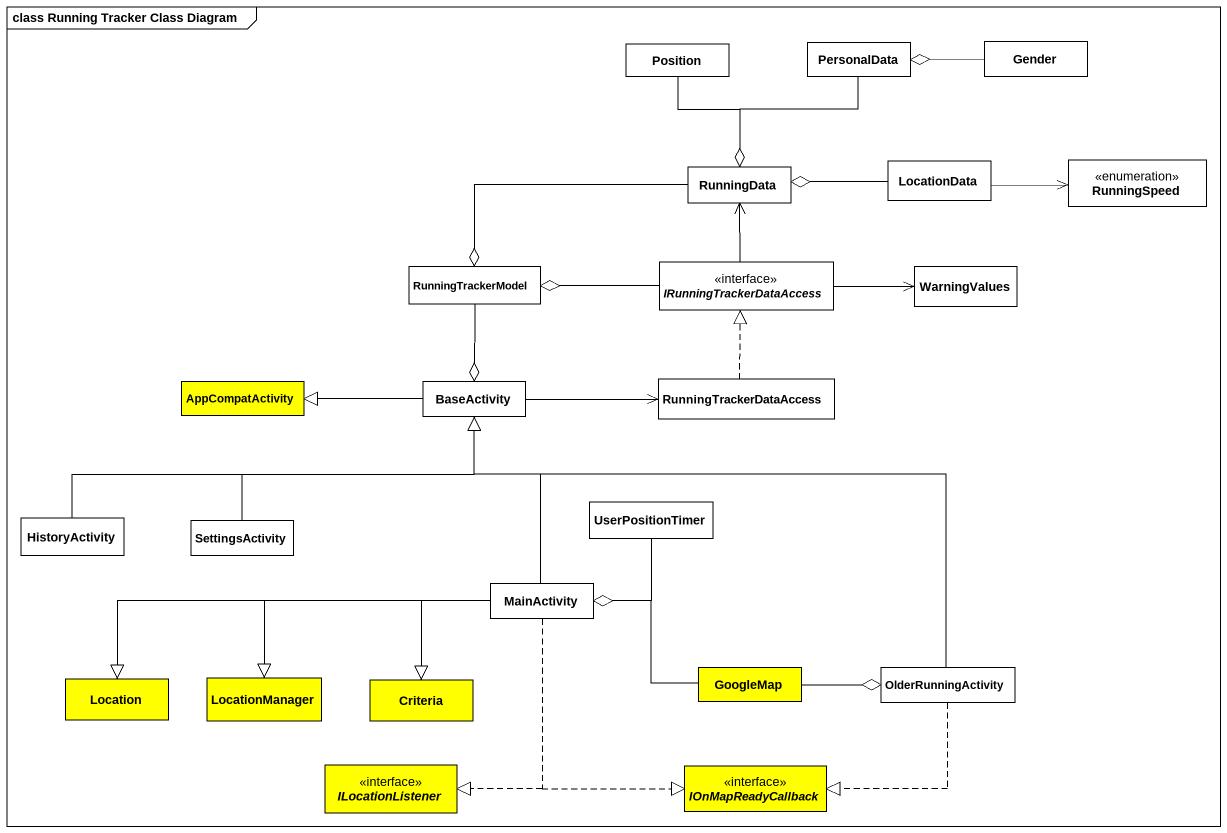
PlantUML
@startuml
mainframe class Running Tracker Class Diagram
hide circle
hide empty members
class Position
class PersonalData
class Gender
class RunningData
class LocationData
enum RunningSpeed
class RunningTrackerModel
interface IRunningTrackerDataAccess
class WarningValues
class AppCompatActivity #FFFF00
class BaseActivity
class RunningTrackerDataAccess
class HistoryActivity
class SettingsActivity
class UserPositionTimer
class MainActivity
class Location #FFFF00
class LocationManager #FFFF00
class Criteria #FFFF00
class GoogleMap #FFFF00
class OlderRunningActivity
interface ILocationListener #FFFF00
interface IOnMapReadyCallback #FFFF00
Position --o RunningData
PersonalData --o RunningData
Gender -left-o PersonalData
RunningData -left-o RunningTrackerModel
LocationData -left-o RunningData
LocationData -right-> RunningSpeed
RunningTrackerModel --o BaseActivity
IRunningTrackerDataAccess -up-> RunningData
IRunningTrackerDataAccess -left-o RunningTrackerModel
IRunningTrackerDataAccess -right-> WarningValues
BaseActivity -left-|> AppCompatActivity
BaseActivity -right-> RunningTrackerDataAccess
RunningTrackerDataAccess .up.|> IRunningTrackerDataAccess
HistoryActivity -right-|> BaseActivity
SettingsActivity -right-|> BaseActivity
UserPositionTimer --o MainActivity
MainActivity -up-|> BaseActivity
MainActivity -left-|> Location
MainActivity -left-|> LocationManager
MainActivity --|> Criteria
MainActivity ..|> ILocationListener
MainActivity ..|> IOnMapReadyCallback
GoogleMap -left-o MainActivity
GoogleMap -right-o OlderRunningActivity
OlderRunningActivity -up-|> BaseActivity
OlderRunningActivity .left.|> IOnMapReadyCallback
@enduml
